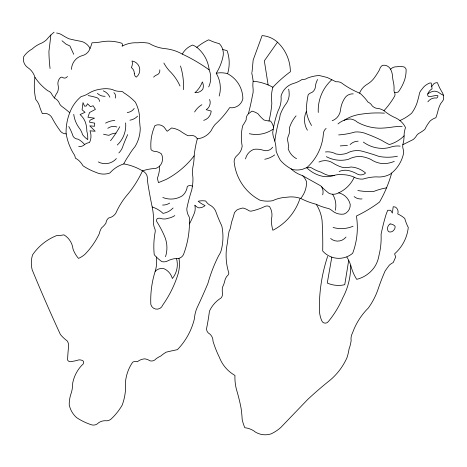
<?xml version="1.0" encoding="UTF-8"?>
<svg xmlns="http://www.w3.org/2000/svg" width="467" height="467" viewBox="0 0 467 467"><rect width="100%" height="100%" fill="white"/><g stroke="black" fill="none" stroke-linecap="round" stroke-linejoin="round"><path stroke-width="0.7" d="M252.034 72.198L253.161 60.05L262.104 35.603A25.586 25.586 0 0 1 277.486 42.176A40.845 40.845 0 0 1 290.369 71.749A128.145 128.145 0 0 0 272.88 87.259A35.971 35.971 0 0 0 271.566 94.62A94.416 94.416 0 0 0 271.829 103.563A106.213 106.213 0 0 1 268.974 120.976M348.703 260.358L344.757 284.712A27.448 27.448 0 0 1 327.268 283.043L331.803 257.154M277.486 42.176L264.34 60.838L268.128 84.947M431.73 86.5L433.831 83.739A5.481 5.481 0 0 1 437.48 82.717A44.709 44.709 0 0 0 441.858 91.765A10.455 10.455 0 0 1 443.463 99.646A26.123 26.123 0 0 1 440.69 103.586A33.285 33.285 0 0 0 438.064 110.445A70.453 70.453 0 0 1 435.874 117.742A15.82 15.82 0 0 0 430.037 121.099A38.983 38.983 0 0 0 424.929 129.271A33.443 33.443 0 0 1 419.675 132.92A8.313 8.313 0 0 0 415.939 136.627A17.647 17.647 0 0 1 413.202 139.534L402.84 144.688M340.245 145.902L347.419 145.453M62.012 40.769L66.075 44.155L69.91 45.959L73.745 54.306M274.66 154.939A23.864 23.864 0 0 1 264.754 159.265M245.49 158.903A13.315 13.315 0 0 1 253.774 149.358A21.225 21.225 0 0 1 263.318 150.263A7.962 7.962 0 0 0 272.675 147.198M273.253 129.05A29.765 29.765 0 0 1 249.273 133.696M273.557 127.31A15.347 15.347 0 0 0 270.597 121.105A29.66 29.66 0 0 1 263.983 120.007A37.874 37.874 0 0 1 258.064 113.82A19.427 19.427 0 0 0 251.871 111.128A44.021 44.021 0 0 1 248.374 113.82A7.262 7.262 0 0 0 246.22 119.739A53.168 53.168 0 0 1 242.723 125.658A47.401 47.401 0 0 0 242.186 146.107A14.43 14.43 0 0 1 237.341 155.254A8.353 8.353 0 0 0 234.113 161.442A48.72 48.72 0 0 0 259.944 200.191A29.707 29.707 0 0 0 272.594 200.728A36.584 36.584 0 0 1 286.855 197.232A29.316 29.316 0 0 1 300.748 198.446A73.226 73.226 0 0 0 316.247 204.283A54.476 54.476 0 0 0 328.692 208.562A14.775 14.775 0 0 1 332.002 210.564A14.71 14.71 0 0 0 344.021 214.067A9.638 9.638 0 0 0 350.232 204.453A15.557 15.557 0 0 0 338.709 192.836A10.741 10.741 0 0 1 329.194 193.437A59.321 59.321 0 0 1 321.284 186.426A7.536 7.536 0 0 0 320.485 185.72L302.254 175.51A28.213 28.213 0 0 1 291.075 168.838M251.719 72.799A116.365 116.365 0 0 1 253.161 81.217A49.665 49.665 0 0 1 272.88 87.259M253.161 81.217A23.035 23.035 0 0 0 253.032 88.047A23.227 23.227 0 0 1 253.032 92.915A70.4 70.4 0 0 0 251.982 98.041A269.319 269.319 0 0 1 248.374 113.82M300.748 198.446A25.387 25.387 0 0 0 306.556 181.821A16.83 16.83 0 0 0 302.779 175.808M334.273 175.329A20.846 20.846 0 0 1 322.452 176.269A31.949 31.949 0 0 1 306.737 167.741A50.29 50.29 0 0 0 323.427 133.118A7.647 7.647 0 0 1 326.118 128.413M316.247 204.283A39.07 39.07 0 0 1 322.067 220.389A375.036 375.036 0 0 1 322.691 250.989A21.412 21.412 0 0 0 352.667 253.277A73.045 73.045 0 0 0 356.414 216.017A140.269 140.269 0 0 0 379.525 202.071A128.88 128.88 0 0 0 391.708 173.018M332.603 194.243A21.248 21.248 0 0 1 335.306 210.261M321.722 186.888A10.513 10.513 0 0 1 322.685 194.838M354.214 177.262A31.388 31.388 0 0 1 338.709 192.836M362.042 198.919A10.607 10.607 0 0 1 354.126 196.589M357.85 190.536A69.583 69.583 0 0 0 373.693 191.464A64.644 64.644 0 0 1 386.536 187.851M394.609 92.565A8.628 8.628 0 0 0 398.374 91.911A44.762 44.762 0 0 0 404.79 79.361A32.135 32.135 0 0 0 406.103 69.291A4.279 4.279 0 0 0 404.06 66.956A18.943 18.943 0 0 0 396.623 66.81A7.67 7.67 0 0 0 390.564 69.25M443.381 95.25A17.016 17.016 0 0 1 439.377 92.933A8.529 8.529 0 0 0 433.977 91.182A12.819 12.819 0 0 0 427.795 93.931M427.848 101.835A9.124 9.124 0 0 1 436.75 98.041A2.919 2.919 0 0 0 437.918 95.706A4.723 4.723 0 0 0 435.437 95.56A169.772 169.772 0 0 1 429.161 96.727A2.096 2.096 0 0 1 427.848 93.809A9.503 9.503 0 0 1 432.08 88.847L431.204 83.009L429.745 83.009A16.123 16.123 0 0 0 426.243 84.906A12.574 12.574 0 0 0 422.302 88.847A12.387 12.387 0 0 0 419.529 93.079A99.909 99.909 0 0 1 416.903 103.295A39.467 39.467 0 0 1 411.649 113.218A47.109 47.109 0 0 1 399.927 120.539M383.973 110.691A47.027 47.027 0 0 0 396.08 118.093A20.536 20.536 0 0 1 405.502 127.514A32.025 32.025 0 0 0 404.153 133.796A57.926 57.926 0 0 1 403.482 142.312A10.794 10.794 0 0 0 402.811 147.695A28.148 28.148 0 0 1 403.704 152.633A34.686 34.686 0 0 1 390.254 174.162A24.36 24.36 0 0 1 376.122 176.853A50.214 50.214 0 0 0 362.894 179.095A16.584 16.584 0 0 1 353.478 176.853A30.793 30.793 0 0 0 342.019 174.646A22.042 22.042 0 0 0 336.007 174.909A16.468 16.468 0 0 1 328.097 175.306A26.251 26.251 0 0 1 321.384 172.305A42.941 42.941 0 0 1 312.446 168.429A8.832 8.832 0 0 0 309.749 167.209A19.561 19.561 0 0 0 302.797 169.229A21.26 21.26 0 0 1 292.254 169.451A38.767 38.767 0 0 1 280.369 160.257A51.627 51.627 0 0 1 276.108 151.063A36.566 36.566 0 0 0 274.094 138.728A18.05 18.05 0 0 1 272.746 132.447A100.411 100.411 0 0 1 278.128 110.691A25.533 25.533 0 0 0 281.046 96.114A17.927 17.927 0 0 1 293.153 83.558A30.804 30.804 0 0 0 302.347 79.297A6.357 6.357 0 0 0 307.28 78.176A39.473 39.473 0 0 1 319.165 75.485L327.239 77.504L335.983 81.766A9.737 9.737 0 0 1 341.143 82.659A88.123 88.123 0 0 0 360.203 93.423A51.995 51.995 0 0 1 368.054 102.174A7.992 7.992 0 0 1 372.088 105.758A9.93 9.93 0 0 0 376.122 108.227A15.598 15.598 0 0 1 383.973 110.691A81.24 81.24 0 0 0 394.58 96.29A4.553 4.553 0 0 0 394.58 92.495A4.396 4.396 0 0 1 393.996 90.306A27.728 27.728 0 0 0 393.558 82.863A43.764 43.764 0 0 1 392.537 76.588A17.005 17.005 0 0 0 390.348 68.853A7.495 7.495 0 0 0 382.467 65.351A7.005 7.005 0 0 0 379.548 69.729A99.36 99.36 0 0 1 374.295 77.901A23.805 23.805 0 0 1 367.582 84.031A18.33 18.33 0 0 0 359.543 93.149M339.124 171.471A15.878 15.878 0 0 1 348.54 170.572A32.065 32.065 0 0 1 357.512 174.162A7.221 7.221 0 0 0 365.585 173.041A24.506 24.506 0 0 0 351.009 166.982A30.04 30.04 0 0 1 343.607 167.659A34.827 34.827 0 0 1 332.843 162.948A14.103 14.103 0 0 0 318.943 162.049M394.288 161.378A27.915 27.915 0 0 1 382.852 163.619A24.418 24.418 0 0 1 370.745 159.358A35.159 35.159 0 0 0 360.652 156.445A24.611 24.611 0 0 0 348.318 159.358A30.758 30.758 0 0 1 326.34 156.667M397.429 156.217A47.377 47.377 0 0 1 379.041 156.445A199.835 199.835 0 0 0 360.652 150.835A21.313 21.313 0 0 0 346.748 153.304A21.365 21.365 0 0 1 335.983 153.976A16.964 16.964 0 0 0 325.446 151.956M400.12 146.13A21.266 21.266 0 0 0 390.254 147.251A24.979 24.979 0 0 1 382.852 148.372A32.311 32.311 0 0 1 363.344 142.091M350.11 144.56A11.482 11.482 0 0 1 358.183 141.192M404.107 135.827A34.36 34.36 0 0 1 389.355 144.56A75.105 75.105 0 0 1 381.953 140.52A142.534 142.534 0 0 0 366.928 134.017A24.36 24.36 0 0 0 355.043 131.998A76.582 76.582 0 0 1 338.674 134.916M384.423 113.16A106.4 106.4 0 0 0 361.995 114.059A42.299 42.299 0 0 0 344.115 120.264M402.14 126.615A49.047 49.047 0 0 0 390.926 127.287A88.637 88.637 0 0 1 379.94 128.186A47.581 47.581 0 0 1 357.29 122.132A12.148 12.148 0 0 0 350.338 118.992A20.011 20.011 0 0 0 338.003 123.924M353.25 93.873A9.404 9.404 0 0 0 345.405 97.235A26.456 26.456 0 0 0 340.472 110.469A12.878 12.878 0 0 1 332.171 120.784M318.266 112.489A41.353 41.353 0 0 1 331.839 79.746M317.595 79.518A18.079 18.079 0 0 0 315.353 87.148A7.419 7.419 0 0 1 311.763 92.53A7.67 7.67 0 0 0 308.179 94.772A77.656 77.656 0 0 0 306.381 111.368A20.192 20.192 0 0 0 307.379 130.24M311.542 125.495A38.148 38.148 0 0 1 306.381 111.368M296.066 115.851A34.389 34.389 0 0 0 289.342 128.186A13.193 13.193 0 0 1 288.443 135.809A8.062 8.062 0 0 0 287.771 141.192A19.906 19.906 0 0 1 288.221 148.821A16.847 16.847 0 0 0 296.516 158.687M288.67 89.162A25.813 25.813 0 0 1 289.12 95.893A17.606 17.606 0 0 1 286.429 103.295A40.349 40.349 0 0 0 280.147 114.952A39.549 39.549 0 0 1 278.355 122.582A156.474 156.474 0 0 0 274.818 141.075M346.006 237.043A10.683 10.683 0 0 1 330.601 238.497M353.081 226.215A29.672 29.672 0 0 1 333.099 227.464M350.699 265.244A67.645 67.645 0 0 1 342.883 297.613A97.323 97.323 0 0 1 328.517 321.343A3.8 3.8 0 0 1 321.646 320.514A29.69 29.69 0 0 1 319.358 308.646A162.983 162.983 0 0 1 327.618 256.418M222.782 49.549A37.938 37.938 0 0 1 227.143 50.745A37.127 37.127 0 0 1 227.598 73.733A28.411 28.411 0 0 1 242.852 98.776A11.564 11.564 0 0 1 229.647 107.655A88.736 88.736 0 0 1 215.31 124.269A26.199 26.199 0 0 0 211.242 130.532A19.106 19.106 0 0 1 197.331 138.839A103.738 103.738 0 0 0 194.149 155.855A86.909 86.909 0 0 1 166.334 179.363L158.459 182.644L157.367 178.271A31.879 31.879 0 0 0 159.609 166.089M194.149 155.855A51.405 51.405 0 0 1 192.924 166.871A31.149 31.149 0 0 0 192.924 177.396A48.971 48.971 0 0 1 191.698 190.127A160.607 160.607 0 0 0 186.806 208.731A15.925 15.925 0 0 0 189.252 217.056A26.333 26.333 0 0 1 189.45 223.932A91.147 91.147 0 0 1 183.525 254.462A7.11 7.11 0 0 1 178.482 258.426A22.714 22.714 0 0 0 167.221 261.117A8.208 8.208 0 0 1 161.833 261.608A42.836 42.836 0 0 1 154.244 254.754A79.997 79.997 0 0 1 154.98 232.969A6.596 6.596 0 0 0 154.402 227.808A18.785 18.785 0 0 1 153.515 219.817A59.998 59.998 0 0 0 152.184 206.951A465.885 465.885 0 0 1 147.303 179.883A8.12 8.12 0 0 0 142.488 170.864A54.621 54.621 0 0 0 123.784 163.911A31.19 31.19 0 0 0 109.844 173A17.939 17.939 0 0 1 95.858 172.323A59.607 59.607 0 0 1 82.998 165.779A24.669 24.669 0 0 0 79.162 160.811A21.038 21.038 0 0 0 75.327 158.109A8.009 8.009 0 0 0 73.517 153.59A55.894 55.894 0 0 1 66.075 133.06A53.25 53.25 0 0 1 69.91 112.302A37.862 37.862 0 0 1 81.188 96.506A21.774 21.774 0 0 0 88.637 93.342A30.518 30.518 0 0 1 101.269 89.057A26.637 26.637 0 0 1 112.325 89.506A15.674 15.674 0 0 0 120.451 91.316A4.18 4.18 0 0 1 123.924 92.857A59.986 59.986 0 0 1 135.389 102.162A38.93 38.93 0 0 1 139.435 115.244A112.115 112.115 0 0 0 140.246 128.191A35.615 35.615 0 0 1 134.986 146.667A57.482 57.482 0 0 0 128.915 155.301A58.947 58.947 0 0 0 123.784 163.911M197.331 138.839A6.608 6.608 0 0 0 191.698 135.418A11.477 11.477 0 0 1 187.757 135.64A62.549 62.549 0 0 1 180.326 131.046A22.258 22.258 0 0 0 171.582 127.987L167.209 131.268A14.238 14.238 0 0 1 165.236 128.641A7.898 7.898 0 0 0 154.962 125.582A47.634 47.634 0 0 0 151.028 149.633A5.709 5.709 0 0 0 155.616 151.378A14.144 14.144 0 0 1 161.302 153.783A10.455 10.455 0 0 1 161.961 162.312A9.492 9.492 0 0 1 155.616 168.435A47.727 47.727 0 0 0 142.488 170.864A107.124 107.124 0 0 1 125.997 196.379A75.555 75.555 0 0 0 115.793 213.256A11.039 11.039 0 0 1 108.723 217.966A7.256 7.256 0 0 0 105.974 223.068A20.84 20.84 0 0 1 101.654 227.779A16.719 16.719 0 0 0 99.302 233.669A75.928 75.928 0 0 1 84.778 254.474A25.872 25.872 0 0 1 78.497 258.397A28.761 28.761 0 0 1 72.998 248.975A18.966 18.966 0 0 0 63.967 234.848A45.048 45.048 0 0 1 56.513 235.631A52.613 52.613 0 0 0 32.562 254.865A26.928 26.928 0 0 0 32.17 269.78A1624.786 1624.786 0 0 0 60.436 334.553A37.979 37.979 0 0 0 67.108 340.834A8.336 8.336 0 0 1 68.667 345.778A206.373 206.373 0 0 0 67.557 359.952A3.123 3.123 0 0 0 71.585 361.481A39.724 39.724 0 0 0 78.526 359.952A6.24 6.24 0 0 1 83.389 361.201A3.123 3.123 0 0 1 81.999 365.095A35.755 35.755 0 0 0 72.694 383.15A35.282 35.282 0 0 1 71.445 392.461A33.957 33.957 0 0 0 69.221 404.825A23.443 23.443 0 0 0 76.582 417.603A61.142 61.142 0 0 0 91.497 424.807A6.777 6.777 0 0 0 97.136 423.995A11.529 11.529 0 0 1 105.192 420.703A7.221 7.221 0 0 0 111.164 418.992A60.64 60.64 0 0 0 122.132 405.239A54.19 54.19 0 0 0 125.605 387.184A23.128 23.128 0 0 1 125.886 378.982A41.382 41.382 0 0 1 132.686 362.176A5.966 5.966 0 0 1 137.409 361.756A12.691 12.691 0 0 1 144.764 358.854A12.621 12.621 0 0 1 149.907 360.787A5.715 5.715 0 0 0 155.879 358.977A21.844 21.844 0 0 1 160.741 356.064A38.831 38.831 0 0 1 166.159 352.171A247.743 247.743 0 0 1 177.407 349.672A67.085 67.085 0 0 0 194.441 318.64A32.976 32.976 0 0 1 197.092 307.718A622.313 622.313 0 0 0 207.908 283.451A150.788 150.788 0 0 1 218.614 255.735A19.97 19.97 0 0 0 221.224 250.353A53.413 53.413 0 0 0 222.204 228.048A10.607 10.607 0 0 0 220.903 224.026A146.545 146.545 0 0 1 215.626 211.031A13 13 0 0 0 209.414 204.82A12.311 12.311 0 0 1 205.743 201.055A18.727 18.727 0 0 0 198.206 201.242A29.409 29.409 0 0 0 205.083 205.573A9.071 9.071 0 0 1 198.586 207.833A11.885 11.885 0 0 1 194.821 205.194A13.537 13.537 0 0 1 194.254 213.39A119.943 119.943 0 0 1 189.45 223.932M219.181 96.044A28.522 28.522 0 0 0 216.221 73.278A22.714 22.714 0 0 1 227.598 73.733M216.221 73.278A50.203 50.203 0 0 0 223.273 55.071A14.319 14.319 0 0 0 219.408 43.688A53.133 53.133 0 0 1 208.708 39.818A52.111 52.111 0 0 0 196.846 47.365M71.486 69.425A14.57 14.57 0 0 1 82.093 55.661A10.665 10.665 0 0 0 90.043 48.416A42.766 42.766 0 0 0 92.022 42.801A61.463 61.463 0 0 0 102.401 41.668A42.287 42.287 0 0 1 121.805 43.25A2.172 2.172 0 0 1 122.027 46.186A28.983 28.983 0 0 1 137.596 42.801A38.212 38.212 0 0 1 148.88 43.25A38.417 38.417 0 0 0 165.347 48.667A44.184 44.184 0 0 1 182.27 54.079A20.134 20.134 0 0 1 192.55 45.054A17.396 17.396 0 0 1 199.041 49.286A33.659 33.659 0 0 1 209.163 69.863A21.336 21.336 0 0 1 208.708 86.938M182.27 54.079A167.49 167.49 0 0 1 209.163 69.863M203.7 120.398A10.437 10.437 0 0 0 211.212 111.064L206.204 109.698A8.359 8.359 0 0 0 209.619 99.459M194.599 111.975A21.529 21.529 0 0 1 201.878 104.696M180.484 65.993A66.273 66.273 0 0 1 183.443 89.67M180.028 86.027A49.163 49.163 0 0 0 169.334 70.774A39.864 39.864 0 0 1 163.87 63.033M159.772 69.863A4.641 4.641 0 0 1 157.496 74.644A8.406 8.406 0 0 0 153.631 77.148M90.043 48.416A13.94 13.94 0 0 0 81.643 41.446A175.335 175.335 0 0 1 68.783 38.738A79.408 79.408 0 0 1 61.562 34.675A13.339 13.339 0 0 0 56.6 33.023M50.057 68.521A162.615 162.615 0 0 1 48.924 51.376A767.602 767.602 0 0 0 50.845 35.019M54.114 32.194A42.45 42.45 0 0 0 46.671 39.642A20.735 20.735 0 0 1 39.677 43.927A31.196 31.196 0 0 0 32.007 49.117A22.62 22.62 0 0 0 23.659 56.787A10.04 10.04 0 0 0 27.495 67.394A17.378 17.378 0 0 1 34.937 77.324A53.991 53.991 0 0 0 47.867 90.837A5.902 5.902 0 0 1 51.411 93.569A21.143 21.143 0 0 0 54.791 98.309A9.988 9.988 0 0 1 58.941 102.32A8.692 8.692 0 0 0 62.683 107.036A120.696 120.696 0 0 1 69.741 112.722M34.937 77.324A60.593 60.593 0 0 0 35.842 99.664A17.816 17.816 0 0 1 39.228 105.303A56.238 56.238 0 0 0 42.386 113.65A8.365 8.365 0 0 1 52.31 118.39A97.574 97.574 0 0 0 59.531 129.902A7.478 7.478 0 0 0 66.203 133.866M67.429 76.419A3.322 3.322 0 0 1 63.138 77.773A2.102 2.102 0 0 0 60.436 77.551A8.353 8.353 0 0 0 57.949 84.545A11.961 11.961 0 0 1 57.499 92.215A19.731 19.731 0 0 0 54.493 97.988M73.745 114.327A29.182 29.182 0 0 0 78.935 127.643A19.129 19.129 0 0 1 82.542 134.636A26.105 26.105 0 0 0 87.732 139.604A26.088 26.088 0 0 0 86.833 131.256A29.281 29.281 0 0 0 85.479 122.453A18.878 18.878 0 0 0 80.061 114.555L85.029 112.302L82.093 109.815L82.998 102.594L84.574 106.207L86.377 105.98L87.51 103.727L90.44 106.657L93.149 105.758L95.402 109.366L89.541 112.524L87.959 117.264L94.503 118.169L89.991 120.194L89.541 122.226L94.725 123.13L94.503 126.288L89.763 125.839L95.18 131.256L89.991 130.801A14.786 14.786 0 0 1 89.541 142.534A10.869 10.869 0 0 0 84.574 144.566A6.538 6.538 0 0 1 78.707 146.369M84.574 144.566A20.916 20.916 0 0 0 78.03 139.148A5.978 5.978 0 0 1 73.068 136.218A54.464 54.464 0 0 0 68.783 126.516M115.939 133.142A14.576 14.576 0 0 0 108.939 135.313A57.301 57.301 0 0 1 103.528 134.187M119.774 126.738A104.806 104.806 0 0 1 110.521 140.73M107.813 128.32A9.708 9.708 0 0 1 116.838 126.966M105.56 123.13A22.072 22.072 0 0 1 114.806 120.422M125.641 122.903A27.028 27.028 0 0 1 117.293 145.021M99.465 101.467A3.964 3.964 0 0 0 96.757 97.632A74.848 74.848 0 0 0 88.187 95.601M105.104 96.278A10.064 10.064 0 0 1 97.434 93.342M103.3 90.861A11.698 11.698 0 0 1 109.844 97.183M113.907 92.67A4.705 4.705 0 0 1 115.261 98.082M137.596 116.137A13.724 13.724 0 0 1 129.925 120.194M134.21 108.461A9.468 9.468 0 0 1 127.217 112.524M127.666 134.636A202.042 202.042 0 0 0 123.154 145.47A16.526 16.526 0 0 1 118.869 152.913M116.388 158.558A14.64 14.64 0 0 1 98.339 161.944M192.439 186.21A4.635 4.635 0 0 0 187.296 186.456A14.489 14.489 0 0 1 182.399 195.755A21.47 21.47 0 0 1 162.814 197.471M169.667 203.098A12.796 12.796 0 0 1 162.569 205.06M173.094 207.996A17.898 17.898 0 0 1 163.059 213.384A28.697 28.697 0 0 0 152.184 206.951M174.81 215.585A18.353 18.353 0 0 1 168.196 218.276A11.792 11.792 0 0 1 161.833 218.766A5.989 5.989 0 0 0 157.426 218.521A2.586 2.586 0 0 0 156.69 221.457A103.943 103.943 0 0 1 164.279 235.66A28.948 28.948 0 0 1 165.505 256.71M176.479 258.467A22.048 22.048 0 0 1 172.358 278.501A14.891 14.891 0 0 0 164.034 268.706A9.252 9.252 0 0 0 155.178 271.298M178.978 258.309A35.936 35.936 0 0 1 177.501 275.804A110.877 110.877 0 0 1 162.814 304.939A6.258 6.258 0 0 1 150.818 304.449A96.342 96.342 0 0 1 155.225 271.158A32.632 32.632 0 0 0 156.375 257.031M346.835 257.072A34.984 34.984 0 0 1 351.347 267.498A47.074 47.074 0 0 0 356.7 279.342A30.542 30.542 0 0 0 374.598 266.937A29.567 29.567 0 0 0 378.965 255.519A73.354 73.354 0 0 0 381.078 234.376A208.305 208.305 0 0 1 386.151 214.219L387.703 210.273L390.663 210.273L392.35 213.092L393.196 206.747L395.31 207.033A5.604 5.604 0 0 1 397.709 213.939A28.078 28.078 0 0 1 404.755 218.445A43.828 43.828 0 0 0 408.275 227.47A40.909 40.909 0 0 1 394.609 253.826A15.919 15.919 0 0 0 395.736 256.786A155.762 155.762 0 0 1 393.196 262.565A17.95 17.95 0 0 0 389.39 265.104A102.01 102.01 0 0 0 385.024 271.164A218.661 218.661 0 0 0 378.468 288.069A72.63 72.63 0 0 1 368.311 308.039A65.818 65.818 0 0 0 352.544 332.913A12.13 12.13 0 0 0 351.143 340.618A41.82 41.82 0 0 1 349.042 349.024A52.298 52.298 0 0 1 346.94 357.786A63.459 63.459 0 0 1 330.473 379.852A377.943 377.943 0 0 0 307.7 399.472L280.591 427.69A41.452 41.452 0 0 1 270.988 433.931A19.188 19.188 0 0 1 255.869 432.366A21.5 21.5 0 0 0 244.825 427.69A43.449 43.449 0 0 1 242.186 419.529A132.202 132.202 0 0 0 241.106 408.368A180.163 180.163 0 0 0 236.425 389.408A49.286 49.286 0 0 1 234.948 375.433A35.165 35.165 0 0 1 219.426 357.413A108.671 108.671 0 0 1 212.999 341.179A9.217 9.217 0 0 0 209.613 333.858A5.511 5.511 0 0 1 206.577 328.505A231.941 231.941 0 0 0 209.432 311.197A30.151 30.151 0 0 1 221.031 297.993A5.686 5.686 0 0 0 222.455 293.533A24.558 24.558 0 0 1 222.455 287.287A26.777 26.777 0 0 0 224.779 280.865A12.195 12.195 0 0 1 226.921 276.225A4.734 4.734 0 0 0 228.848 273.078A58.848 58.848 0 0 1 227.487 242.653A104.485 104.485 0 0 1 229.093 231.27A16.257 16.257 0 0 0 230.826 225.952A42.252 42.252 0 0 1 232.187 220.261A64.16 64.16 0 0 0 234.416 212.718A26.368 26.368 0 0 1 236.892 209.998A21.272 21.272 0 0 1 242.951 208.019A17.728 17.728 0 0 1 248.024 210.121A4.384 4.384 0 0 0 251.363 211.107A59.706 59.706 0 0 0 264.48 206.659A5.242 5.242 0 0 1 269.552 206.601A15.423 15.423 0 0 1 271.397 219.169A36.111 36.111 0 0 0 272.874 230.26A54.75 54.75 0 0 0 299.861 198.843M195.054 92.629A8.826 8.826 0 0 0 202.789 89.215A9.071 9.071 0 0 0 202.334 81.929A26.531 26.531 0 0 1 195.054 92.629M134.286 73.278A4.314 4.314 0 0 0 136.329 77.148A9.112 9.112 0 0 0 132.009 60.99A8.441 8.441 0 0 1 131.326 67.587A6.871 6.871 0 0 1 134.286 73.278M390.097 223.944A5.382 5.382 0 0 0 387.703 229.863A2.288 2.288 0 0 0 390.377 231.976A4.384 4.384 0 0 0 393.763 230.149A4.425 4.425 0 0 0 395.029 226.197A7.151 7.151 0 0 0 390.097 223.944"/></g></svg>
